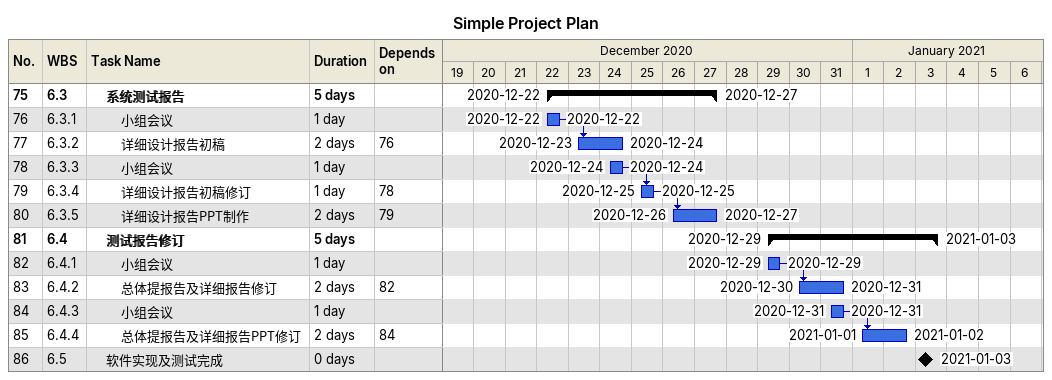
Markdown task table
Simple Project Plan

| ID | WBS | Task | Duration | Start | Finish | Predecessors |
|---|---|---|---|---|---|---|
| 75 | 6.3 | **系统测试报告** | 5d | 2020-12-22 | 2020-12-27 |  |
| 76 | 6.3.1 | 小组会议 | 1d | 2020-12-22 | 2020-12-22 |  |
| 77 | 6.3.2 | 详细设计报告初稿 | 2d | 2020-12-23 | 2020-12-24 | 76 |
| 78 | 6.3.3 | 小组会议 | 1d | 2020-12-24 | 2020-12-24 |  |
| 79 | 6.3.4 | 详细设计报告初稿修订 | 1d | 2020-12-25 | 2020-12-25 | 78 |
| 80 | 6.3.5 | 详细设计报告PPT制作 | 2d | 2020-12-26 | 2020-12-27 | 79 |
| 81 | 6.4 | **测试报告修订** | 5d | 2020-12-29 | 2021-01-03 |  |
| 82 | 6.4.1 | 小组会议 | 1d | 2020-12-29 | 2020-12-29 |  |
| 83 | 6.4.2 | 总体提报告及详细报告修订 | 2d | 2020-12-30 | 2020-12-31 | 82 |
| 84 | 6.4.3 | 小组会议 | 1d | 2020-12-31 | 2020-12-31 |  |
| 85 | 6.4.4 | 总体提报告及详细报告PPT修订 | 2d | 2021-01-01 | 2021-01-02 | 84 |
| 86 | 6.5 | 软件实现及测试完成 | 0d | 2021-01-03 | 2021-01-03 |  |
